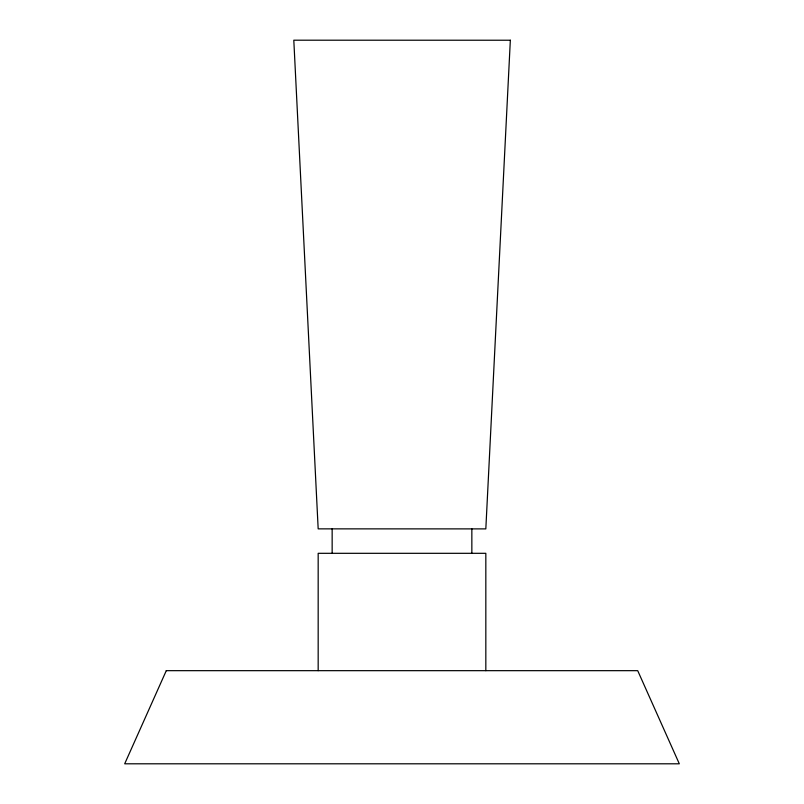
<?xml version="1.0" encoding="UTF-8"?>
<svg xmlns="http://www.w3.org/2000/svg" width="804" height="804" viewBox="0 0 804 804"><rect width="100%" height="100%" fill="white"/><g stroke="black" fill="none" stroke-linecap="round" stroke-linejoin="round"><path stroke-width="1.21" d="M485.827 670.667L485.827 553.313L318.173 553.313L318.173 670.667M471.847 528.891L471.847 553.313M332.152 528.861L332.152 553.313M510.339 40.23L485.827 528.891L318.173 528.861L293.802 40.2L510.339 40.23M166.287 670.667L124.69 763.8L679.31 763.8L637.713 670.667L166.287 670.667"/></g></svg>
